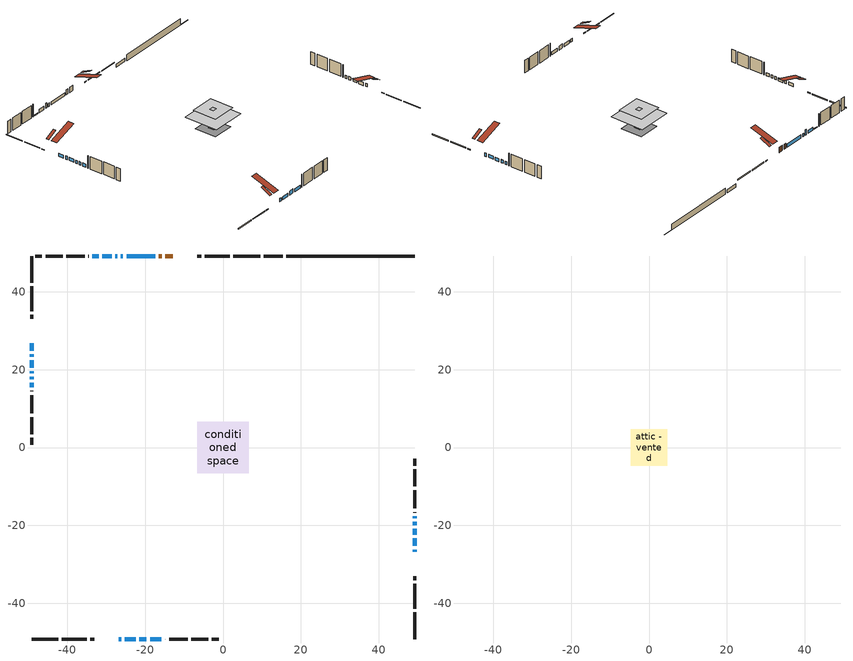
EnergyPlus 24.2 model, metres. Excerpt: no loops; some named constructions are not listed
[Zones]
conditioned space
 floor outside (Floor1 construction): -1.04,-1.04 -1.04,1.04 1.04,1.04 1.04,-1.04 z1.18
 floor outside (Floor10 construction): -0.44,-0.44 -0.44,0.44 0.44,0.44 0.44,-0.44 z1.18
 floor outside (Floor2 construction): -0.46,-0.46 -0.46,0.46 0.46,0.46 0.46,-0.46 z1.18
 floor outside (Floor3 construction): -0.3,-0.3 -0.3,0.3 0.3,0.3 0.3,-0.3 z1.18
 floor outside (Floor6 construction): -0.32,-0.32 -0.32,0.32 0.32,0.32 0.32,-0.32 z1.18
 floor outside (Floor7 construction): -0.29,-0.29 -0.29,0.29 0.29,0.29 0.29,-0.29 z1.18
 floor outside (Floor8 construction): -0.28,-0.28 -0.28,0.28 0.28,0.28 0.28,-0.28 z1.18
 floor outside (Floor9 construction): -0.29,-0.29 -0.29,0.29 0.29,0.29 0.29,-0.29 z1.18
 floor adiabatic (Floor16 construction): -1.14,-1.14 -1.14,1.14 1.14,1.14 1.14,-1.14 z1.18
 floor adiabatic (AdiabaticFloorConstruction): -6.6,-6.6 -6.6,6.6 6.6,6.6 6.6,-6.6 z3.62
 floor foundation (Slab1 construction): -4.2,-4.2 -4.2,4.2 4.2,4.2 4.2,-4.2 z-1.18
 floor foundation (Slab2 construction): -1.14,-1.14 -1.14,1.14 1.14,1.14 1.14,-1.14 z-1.05
 wall outside (RimJoist1 construction): 9.52,49.17 2.62,49.17 / -49.17,-49.17 -42.27,-49.17 / -49.17,49.17 -49.17,42.27 / 49.17,-49.17 49.17,-42.27 z1.18:1.48
 wall outside (RimJoist2 construction): 1.69,49.17 -4.69,49.17 / -41.34,-49.17 -34.96,-49.17 / -49.17,41.34 -49.17,34.96 / 49.17,-41.34 49.17,-34.96 z1.18:1.48
 wall outside (RimJoist3 construction): -5.62,49.17 -6.61,49.17 / -34.04,-49.17 -33.04,-49.17 / -49.17,34.04 -49.17,33.04 / 49.17,-34.04 49.17,-33.04 z1.18:1.48
 wall outside (AdiabaticWallConstruction 1): -12.9,49.17 -14.77,49.17 / -15.7,49.17 -16.51,49.17 z1.18:3.21
 wall outside (AdiabaticWallConstruction): -26.76,-49.17 -26.12,-49.17 / -49.17,26.75 -49.17,24.85 / -17.44,49.17 -24.75,49.17 / -25.68,49.17 -26.19,49.17 / -49.17,23.92 -49.17,23.36 / 49.17,-26.76 49.17,-26.19 / -28.61,49.17 -31.03,49.17 / -25.19,-49.17 -22.4,-49.17 / -49.17,22.43 -49.17,20.53 / 49.17,-25.27 49.17,-23.36 / 49.17,-22.43 49.17,-20.84 / 49.17,-19.92 49.17,-19.12 / -49.17,19.6 -49.17,19.04 / -49.17,18.11 -49.17,17.54 / 49.17,-18.19 49.17,-17.63 / -49.17,16.61 -49.17,15.45 / -18.72,-49.17 -15.81,-49.17 z1.18:2.4; -27.12,49.17 -27.68,49.17 z1.18:3.21; -21.48,-49.17 -19.65,-49.17 z1.18:2.7; -31.95,49.17 -33.56,49.17 z1.18:1.49
 wall outside (Wall1 construction): -34.48,49.17 -34.6,49.17 / -14.88,-49.17 -14.77,-49.17 / -49.17,14.52 -49.17,14.4 / 49.17,-16.7 49.17,-16.59 z1.18:6.06
 wall outside (Wall2 construction): -35.53,49.17 -40.26,49.17 / -13.84,-49.17 -9.11,-49.17 / -49.17,13.48 -49.17,8.75 / 49.17,-15.66 49.17,-10.93 z1.18:6.06
 wall outside (Wall3 construction): -41.19,49.17 -45.57,49.17 / -8.18,-49.17 -3.79,-49.17 / -49.17,7.82 -49.17,3.43 / 49.17,-10 49.17,-5.61 z1.18:6.06
 wall outside (Wall4 construction): -46.5,49.17 -48.24,49.17 / -2.86,-49.17 -1.12,-49.17 / -49.17,2.5 -49.17,0.76 / 49.17,-4.68 49.17,-2.95 z1.18:6.06
 wall foundation (FoundationWall1 construction): 16.22,49.17,-1.18 16.22,49.17,1.18 45.31,49.17,1.18 45.31,49.17,-1.08 49.17,49.17,-1.08 49.17,49.17,-1.18
 wall foundation (FoundationWall2 construction): 15.29,49.17 10.45,49.17 z-1.05:0.15
 window (WindowConstruction 12): -26.75,-49.17 -26.12,-49.17 z1.18:2.4
 window (WindowConstruction 3): -49.17,26.75 -49.17,24.85 z1.18:2.4
 window (WindowConstruction 4): -17.44,49.17 -24.75,49.17 z1.18:2.4
 window (WindowConstruction 5): -25.68,49.17 -26.19,49.17 z1.18:2.4
 window (WindowConstruction 13): -27.12,49.17 -27.68,49.17 z1.18:3.21
 window (WindowConstruction 6): -49.17,23.92 -49.17,23.36 z1.18:2.4
 window (WindowConstruction 7): 49.17,-26.75 49.17,-26.2 z1.18:2.4
 window (WindowConstruction 8): -28.61,49.17 -31.02,49.17 z1.18:2.4
 window (WindowConstruction 9): -25.19,-49.17 -22.4,-49.17 z1.18:2.4
 window (WindowConstruction 10): -49.17,22.43 -49.17,20.53 z1.18:2.4
 window (WindowConstruction 11): 49.17,-25.27 49.17,-23.36 z1.18:2.4
 window (WindowConstruction 15): 49.17,-22.43 49.17,-20.84 z1.18:2.4
 window (WindowConstruction 16): -21.48,-49.17 -19.65,-49.17 z1.18:2.7
 window (WindowConstruction 17): 49.17,-19.91 49.17,-19.12 z1.18:2.4
 window (WindowConstruction 14): -31.95,49.17 -33.55,49.17 z1.18:1.48
 window (WindowConstruction 18): -49.17,19.6 -49.17,19.04 z1.18:2.4
 window (WindowConstruction 19): -49.17,18.11 -49.17,17.54 z1.18:2.4
 window (WindowConstruction): 49.17,-18.19 49.17,-17.63 z1.18:2.4
 window (WindowConstruction 1): -49.17,16.61 -49.17,15.45 z1.18:2.4
 window (WindowConstruction 2): -18.72,-49.17 -15.81,-49.17 z1.18:2.4
 door (Door): -12.9,49.17 -14.77,49.17 z1.18:3.21
 door (Door 1): -15.7,49.17 -16.51,49.17 z1.18:3.21
 ceiling adiabatic (AdiabaticFloorConstruction): 6.6,-6.6 6.6,6.6 -6.6,6.6 -6.6,-6.6 z3.62
 roof outside (Roof1 construction): -8.6,49.17,6.06 -8.6,45.38,7.95 -7.54,45.38,7.95 -7.54,49.17,6.06; -31.05,-49.17,6.06 -31.05,-45.38,7.95 -32.11,-45.38,7.95 -32.11,-49.17,6.06; -49.17,31.05,6.06 -45.38,31.05,7.95 -45.38,32.11,7.95 -49.17,32.11,6.06; 49.17,-31.05,6.06 45.38,-31.05,7.95 45.38,-32.11,7.95 49.17,-32.11,6.06
attic - vented
 floor to conditioned space (Floor11 construction Reversed): -0.75,-0.75 -0.75,0.75 0.75,0.75 0.75,-0.75 z6.06
 floor to conditioned space (Floor15 construction Reversed): -4.7,-4.7 -4.7,4.7 4.7,4.7 4.7,-4.7 z6.06
 roof outside (Roof2 construction): -11.97,49.17,6.06 -11.97,39.91,9.14 -9.53,39.91,9.14 -9.53,49.17,6.06; -27.68,-49.17,6.06 -27.68,-39.91,9.14 -30.12,-39.91,9.14 -30.12,-49.17,6.06; -49.17,27.68,6.06 -39.91,27.68,9.14 -39.91,30.12,9.14 -49.17,30.12,6.06; 49.17,-27.68,6.06 39.91,-27.68,9.14 39.91,-30.12,9.14 49.17,-30.12,6.06
[Schedule:Day:Interval]
misc plug loads schedule day: No, 06:00, 0.705882, 07:00, 0.745098, 08:00, 0.803922, 15:00, 0.823529, 16:00, 0.862745, 17:00, 0.921569, 18:00, 0.980392, 19:00, 1, 20:00, 0.980392, 21:00, 0.941176, 22:00, 0.862745, 23:00, 0.784314, 24:00, 0.72549
misc plug loads schedule default day; general water use schedule default day; clothes dryer exhaust 0 schedule default day; cooling season schedule day; cooling season schedule day 2; cooling season schedule default day; exterior lighting schedule default day; natural vent schedule default day: No, 24:00, 0
general water use schedule day: No, 01:00, 0.315068, 03:00, 0.287671, 04:00, 0.342466, 05:00, 0.369863, 06:00, 0.520548, 07:00, 0.60274, 08:00, 0.534247, 10:00, 0.506849, 11:00, 0.465753, 14:00, 0.479452, 15:00, 0.534247, 16:00, 0.589041, 17:00, 0.69863, 18:00, 0.876712, 19:00, 0.890411, 20:00, 0.986301, 21:00, 1, 22:00, 0.863014, 23:00, 0.616438, 24:00, 0.465753
clothes dryer exhaust 0 schedule day: No, 01:00, 0.123457, 02:00, 0.0740741, 03:00, 0.0493827, 04:00, 0.0246914, 05:00, 0.0493827, 06:00, 0.0740741, 07:00, 0.197531, 08:00, 0.395062, 09:00, 0.592593, 10:00, 0.839506, 11:00, 0.962963, 12:00, 1, 13:00, 0.91358, 14:00, 0.82716, 15:00, 0.716049, 16:00, 0.753086, 17:00, 0.679012, 18:00, 0.666667, 20:00, 0.62963, 21:00, 0.641975, 22:00, 0.666667, 23:00, 0.54321, 24:00, 0.296296
cooling season schedule day 1: No, 24:00, 1
exterior lighting schedule day: No, 01:00, 0.566667, 03:00, 0.524167, 05:00, 0.495833, 06:00, 0.5525, 07:00, 0.623333, 08:00, 0.580833, 09:00, 0.439167, 10:00, 0.354167, 12:00, 0.34, 13:00, 0.354167, 14:00, 0.396667, 15:00, 0.425, 16:00, 0.495833, 17:00, 0.623333, 18:00, 0.793333, 19:00, 0.906667, 20:00, 0.963333, 21:00, 0.991667, 22:00, 0.920833, 23:00, 0.793333, 24:00, 0.665833
exterior lighting schedule day 1: No, 01:00, 0.528571, 03:00, 0.488929, 05:00, 0.4625, 06:00, 0.515357, 07:00, 0.581429, 08:00, 0.541786, 09:00, 0.409643, 10:00, 0.330357, 12:00, 0.317143, 13:00, 0.330357, 14:00, 0.37, 15:00, 0.396429, 16:00, 0.4625, 17:00, 0.581429, 18:00, 0.74, 19:00, 0.845714, 20:00, 0.898571, 21:00, 0.925, 22:00, 0.858929, 23:00, 0.74, 24:00, 0.621071
exterior lighting schedule day 10: No, 01:00, 0.552381, 03:00, 0.510952, 05:00, 0.483333, 06:00, 0.538571, 07:00, 0.607619, 08:00, 0.56619, 09:00, 0.428095, 10:00, 0.345238, 12:00, 0.331429, 13:00, 0.345238, 14:00, 0.386667, 15:00, 0.414286, 16:00, 0.483333, 17:00, 0.607619, 18:00, 0.773333, 19:00, 0.88381, 20:00, 0.939048, 21:00, 0.966667, 22:00, 0.897619, 23:00, 0.773333, 24:00, 0.649048
exterior lighting schedule day 11: No, 01:00, 0.571429, 03:00, 0.528571, 05:00, 0.5, 06:00, 0.557143, 07:00, 0.628571, 08:00, 0.585714, 09:00, 0.442857, 10:00, 0.357143, 12:00, 0.342857, 13:00, 0.357143, 14:00, 0.4, 15:00, 0.428571, 16:00, 0.5, 17:00, 0.628571, 18:00, 0.8, 19:00, 0.914286, 20:00, 0.971429, 21:00, 1, 22:00, 0.928571, 23:00, 0.8, 24:00, 0.671429
exterior lighting schedule day 2: No, 01:00, 0.485714, 03:00, 0.449286, 05:00, 0.425, 06:00, 0.473571, 07:00, 0.534286, 08:00, 0.497857, 09:00, 0.376429, 10:00, 0.303571, 12:00, 0.291429, 13:00, 0.303571, 14:00, 0.34, 15:00, 0.364286, 16:00, 0.425, 17:00, 0.534286, 18:00, 0.68, 19:00, 0.777143, 20:00, 0.825714, 21:00, 0.85, 22:00, 0.789286, 23:00, 0.68, 24:00, 0.570714
exterior lighting schedule day 3: No, 01:00, 0.442857, 03:00, 0.409643, 05:00, 0.3875, 06:00, 0.431786, 07:00, 0.487143, 08:00, 0.453929, 09:00, 0.343214, 10:00, 0.276786, 12:00, 0.265714, 13:00, 0.276786, 14:00, 0.31, 15:00, 0.332143, 16:00, 0.3875, 17:00, 0.487143, 18:00, 0.62, 19:00, 0.708571, 20:00, 0.752857, 21:00, 0.775, 22:00, 0.719643, 23:00, 0.62, 24:00, 0.520357
exterior lighting schedule day 4: No, 01:00, 0.4, 03:00, 0.37, 05:00, 0.35, 06:00, 0.39, 07:00, 0.44, 08:00, 0.41, 09:00, 0.31, 10:00, 0.25, 12:00, 0.24, 13:00, 0.25, 14:00, 0.28, 15:00, 0.3, 16:00, 0.35, 17:00, 0.44, 18:00, 0.56, 19:00, 0.64, 20:00, 0.68, 21:00, 0.7, 22:00, 0.65, 23:00, 0.56, 24:00, 0.47
exterior lighting schedule day 5: No, 01:00, 0.380952, 03:00, 0.352381, 05:00, 0.333333, 06:00, 0.371429, 07:00, 0.419048, 08:00, 0.390476, 09:00, 0.295238, 10:00, 0.238095, 12:00, 0.228571, 13:00, 0.238095, 14:00, 0.266667, 15:00, 0.285714, 16:00, 0.333333, 17:00, 0.419048, 18:00, 0.533333, 19:00, 0.609524, 20:00, 0.647619, 21:00, 0.666667, 22:00, 0.619048, 23:00, 0.533333, 24:00, 0.447619
exterior lighting schedule day 6: No, 01:00, 0.390476, 03:00, 0.36119, 05:00, 0.341667, 06:00, 0.380714, 07:00, 0.429524, 08:00, 0.400238, 09:00, 0.302619, 10:00, 0.244048, 12:00, 0.234286, 13:00, 0.244048, 14:00, 0.273333, 15:00, 0.292857, 16:00, 0.341667, 17:00, 0.429524, 18:00, 0.546667, 19:00, 0.624762, 20:00, 0.66381, 21:00, 0.683333, 22:00, 0.634524, 23:00, 0.546667, 24:00, 0.45881
exterior lighting schedule day 7: No, 01:00, 0.419048, 03:00, 0.387619, 05:00, 0.366667, 06:00, 0.408571, 07:00, 0.460952, 08:00, 0.429524, 09:00, 0.324762, 10:00, 0.261905, 12:00, 0.251429, 13:00, 0.261905, 14:00, 0.293333, 15:00, 0.314286, 16:00, 0.366667, 17:00, 0.460952, 18:00, 0.586667, 19:00, 0.670476, 20:00, 0.712381, 21:00, 0.733333, 22:00, 0.680952, 23:00, 0.586667, 24:00, 0.492381
exterior lighting schedule day 8: No, 01:00, 0.466667, 03:00, 0.431667, 05:00, 0.408333, 06:00, 0.455, 07:00, 0.513333, 08:00, 0.478333, 09:00, 0.361667, 10:00, 0.291667, 12:00, 0.28, 13:00, 0.291667, 14:00, 0.326667, 15:00, 0.35, 16:00, 0.408333, 17:00, 0.513333, 18:00, 0.653333, 19:00, 0.746667, 20:00, 0.793333, 21:00, 0.816667, 22:00, 0.758333, 23:00, 0.653333, 24:00, 0.548333
exterior lighting schedule day 9: No, 01:00, 0.509524, 03:00, 0.47131, 05:00, 0.445833, 06:00, 0.496786, 07:00, 0.560476, 08:00, 0.522262, 09:00, 0.394881, 10:00, 0.318452, 12:00, 0.305714, 13:00, 0.318452, 14:00, 0.356667, 15:00, 0.382143, 16:00, 0.445833, 17:00, 0.560476, 18:00, 0.713333, 19:00, 0.815238, 20:00, 0.86619, 21:00, 0.891667, 22:00, 0.827976, 23:00, 0.713333, 24:00, 0.59869
[Schedule:Week:Daily]
misc plug loads schedule Week Rule - Jan1-Dec31: misc plug loads schedule day, misc plug loads schedule day, misc plug loads schedule day, misc plug loads schedule day, misc plug loads schedule day, misc plug loads schedule day, misc plug loads schedule day, misc plug loads schedule default day, misc plug loads schedule default day, misc plug loads schedule default day, misc plug loads schedule default day, misc plug loads schedule default day
general water use schedule Week Rule - Jan1-Dec31: general water use schedule day, general water use schedule day, general water use schedule day, general water use schedule day, general water use schedule day, general water use schedule day, general water use schedule day, general water use schedule default day, general water use schedule default day, general water use schedule default day, general water use schedule default day, general water use schedule default day
clothes dryer exhaust 0 schedule Week Rule - Jan1-Dec31: clothes dryer exhaust 0 schedule day, clothes dryer exhaust 0 schedule day, clothes dryer exhaust 0 schedule day, clothes dryer exhaust 0 schedule day, clothes dryer exhaust 0 schedule day, clothes dryer exhaust 0 schedule day, clothes dryer exhaust 0 schedule day, clothes dryer exhaust 0 schedule default day, clothes dryer exhaust 0 schedule default day, clothes dryer exhaust 0 schedule default day, clothes dryer exhaust 0 schedule default day, clothes dryer exhaust 0 schedule default day
cooling season schedule Week Rule - Jan1-May26: cooling season schedule day, cooling season schedule day, cooling season schedule day, cooling season schedule day, cooling season schedule day, cooling season schedule day, cooling season schedule day, cooling season schedule default day, cooling season schedule default day, cooling season schedule default day, cooling season schedule default day, cooling season schedule default day
cooling season schedule Week Rule - May27-Jun2: cooling season schedule day, cooling season schedule day, cooling season schedule day, cooling season schedule day, cooling season schedule day, cooling season schedule day 1, cooling season schedule day 1, cooling season schedule default day, cooling season schedule default day, cooling season schedule default day, cooling season schedule default day, cooling season schedule default day
cooling season schedule Week Rule - Jun3-Aug25: cooling season schedule day 1, cooling season schedule day 1, cooling season schedule day 1, cooling season schedule day 1, cooling season schedule day 1, cooling season schedule day 1, cooling season schedule day 1, cooling season schedule default day, cooling season schedule default day, cooling season schedule default day, cooling season schedule default day, cooling season schedule default day
cooling season schedule Week Rule - Aug26-Sep1: cooling season schedule day 1, cooling season schedule day 1, cooling season schedule day 1, cooling season schedule day 1, cooling season schedule day 1, cooling season schedule day 1, cooling season schedule day 2, cooling season schedule default day, cooling season schedule default day, cooling season schedule default day, cooling season schedule default day, cooling season schedule default day
cooling season schedule Week Rule - Sep2-Dec31: cooling season schedule day 2, cooling season schedule day 2, cooling season schedule day 2, cooling season schedule day 2, cooling season schedule day 2, cooling season schedule day 2, cooling season schedule day 2, cooling season schedule default day, cooling season schedule default day, cooling season schedule default day, cooling season schedule default day, cooling season schedule default day
exterior lighting schedule Week Rule - Jan1-Jan27: exterior lighting schedule day, exterior lighting schedule day, exterior lighting schedule day, exterior lighting schedule day, exterior lighting schedule day, exterior lighting schedule day, exterior lighting schedule day, exterior lighting schedule default day, exterior lighting schedule default day, exterior lighting schedule default day, exterior lighting schedule default day, exterior lighting schedule default day
exterior lighting schedule Week Rule - Jan28-Feb3: exterior lighting schedule day, exterior lighting schedule day, exterior lighting schedule day, exterior lighting schedule day, exterior lighting schedule day 1, exterior lighting schedule day 1, exterior lighting schedule day 1, exterior lighting schedule default day, exterior lighting schedule default day, exterior lighting schedule default day, exterior lighting schedule default day, exterior lighting schedule default day
exterior lighting schedule Week Rule - Feb4-Feb24: exterior lighting schedule day 1, exterior lighting schedule day 1, exterior lighting schedule day 1, exterior lighting schedule day 1, exterior lighting schedule day 1, exterior lighting schedule day 1, exterior lighting schedule day 1, exterior lighting schedule default day, exterior lighting schedule default day, exterior lighting schedule default day, exterior lighting schedule default day, exterior lighting schedule default day
exterior lighting schedule Week Rule - Feb25-Mar3: exterior lighting schedule day 1, exterior lighting schedule day 1, exterior lighting schedule day 1, exterior lighting schedule day 1, exterior lighting schedule day 2, exterior lighting schedule day 2, exterior lighting schedule day 2, exterior lighting schedule default day, exterior lighting schedule default day, exterior lighting schedule default day, exterior lighting schedule default day, exterior lighting schedule default day
exterior lighting schedule Week Rule - Mar4-Mar31: exterior lighting schedule day 2, exterior lighting schedule day 2, exterior lighting schedule day 2, exterior lighting schedule day 2, exterior lighting schedule day 2, exterior lighting schedule day 2, exterior lighting schedule day 2, exterior lighting schedule default day, exterior lighting schedule default day, exterior lighting schedule default day, exterior lighting schedule default day, exterior lighting schedule default day
exterior lighting schedule Week Rule - Apr1-Apr28: exterior lighting schedule day 3, exterior lighting schedule day 3, exterior lighting schedule day 3, exterior lighting schedule day 3, exterior lighting schedule day 3, exterior lighting schedule day 3, exterior lighting schedule day 3, exterior lighting schedule default day, exterior lighting schedule default day, exterior lighting schedule default day, exterior lighting schedule default day, exterior lighting schedule default day
exterior lighting schedule Week Rule - Apr29-May5: exterior lighting schedule day 3, exterior lighting schedule day 3, exterior lighting schedule day 4, exterior lighting schedule day 4, exterior lighting schedule day 4, exterior lighting schedule day 4, exterior lighting schedule day 4, exterior lighting schedule default day, exterior lighting schedule default day, exterior lighting schedule default day, exterior lighting schedule default day, exterior lighting schedule default day
exterior lighting schedule Week Rule - May6-May26: exterior lighting schedule day 4, exterior lighting schedule day 4, exterior lighting schedule day 4, exterior lighting schedule day 4, exterior lighting schedule day 4, exterior lighting schedule day 4, exterior lighting schedule day 4, exterior lighting schedule default day, exterior lighting schedule default day, exterior lighting schedule default day, exterior lighting schedule default day, exterior lighting schedule default day
exterior lighting schedule Week Rule - May27-Jun2: exterior lighting schedule day 4, exterior lighting schedule day 4, exterior lighting schedule day 4, exterior lighting schedule day 4, exterior lighting schedule day 4, exterior lighting schedule day 5, exterior lighting schedule day 5, exterior lighting schedule default day, exterior lighting schedule default day, exterior lighting schedule default day, exterior lighting schedule default day, exterior lighting schedule default day
exterior lighting schedule Week Rule - Jun3-Jun30: exterior lighting schedule day 5, exterior lighting schedule day 5, exterior lighting schedule day 5, exterior lighting schedule day 5, exterior lighting schedule day 5, exterior lighting schedule day 5, exterior lighting schedule day 5, exterior lighting schedule default day, exterior lighting schedule default day, exterior lighting schedule default day, exterior lighting schedule default day, exterior lighting schedule default day
exterior lighting schedule Week Rule - Jul1-Jul28: exterior lighting schedule day 6, exterior lighting schedule day 6, exterior lighting schedule day 6, exterior lighting schedule day 6, exterior lighting schedule day 6, exterior lighting schedule day 6, exterior lighting schedule day 6, exterior lighting schedule default day, exterior lighting schedule default day, exterior lighting schedule default day, exterior lighting schedule default day, exterior lighting schedule default day
exterior lighting schedule Week Rule - Jul29-Aug4: exterior lighting schedule day 6, exterior lighting schedule day 6, exterior lighting schedule day 6, exterior lighting schedule day 7, exterior lighting schedule day 7, exterior lighting schedule day 7, exterior lighting schedule day 7, exterior lighting schedule default day, exterior lighting schedule default day, exterior lighting schedule default day, exterior lighting schedule default day, exterior lighting schedule default day
exterior lighting schedule Week Rule - Aug5-Aug25: exterior lighting schedule day 7, exterior lighting schedule day 7, exterior lighting schedule day 7, exterior lighting schedule day 7, exterior lighting schedule day 7, exterior lighting schedule day 7, exterior lighting schedule day 7, exterior lighting schedule default day, exterior lighting schedule default day, exterior lighting schedule default day, exterior lighting schedule default day, exterior lighting schedule default day
exterior lighting schedule Week Rule - Aug26-Sep1: exterior lighting schedule day 7, exterior lighting schedule day 7, exterior lighting schedule day 7, exterior lighting schedule day 7, exterior lighting schedule day 7, exterior lighting schedule day 7, exterior lighting schedule day 8, exterior lighting schedule default day, exterior lighting schedule default day, exterior lighting schedule default day, exterior lighting schedule default day, exterior lighting schedule default day
exterior lighting schedule Week Rule - Sep2-Sep29: exterior lighting schedule day 8, exterior lighting schedule day 8, exterior lighting schedule day 8, exterior lighting schedule day 8, exterior lighting schedule day 8, exterior lighting schedule day 8, exterior lighting schedule day 8, exterior lighting schedule default day, exterior lighting schedule default day, exterior lighting schedule default day, exterior lighting schedule default day, exterior lighting schedule default day
exterior lighting schedule Week Rule - Sep30-Oct6: exterior lighting schedule day 8, exterior lighting schedule day 9, exterior lighting schedule day 9, exterior lighting schedule day 9, exterior lighting schedule day 9, exterior lighting schedule day 9, exterior lighting schedule day 9, exterior lighting schedule default day, exterior lighting schedule default day, exterior lighting schedule default day, exterior lighting schedule default day, exterior lighting schedule default day
exterior lighting schedule Week Rule - Oct7-Oct27: exterior lighting schedule day 9, exterior lighting schedule day 9, exterior lighting schedule day 9, exterior lighting schedule day 9, exterior lighting schedule day 9, exterior lighting schedule day 9, exterior lighting schedule day 9, exterior lighting schedule default day, exterior lighting schedule default day, exterior lighting schedule default day, exterior lighting schedule default day, exterior lighting schedule default day
exterior lighting schedule Week Rule - Oct28-Nov3: exterior lighting schedule day 9, exterior lighting schedule day 9, exterior lighting schedule day 9, exterior lighting schedule day 9, exterior lighting schedule day 10, exterior lighting schedule day 10, exterior lighting schedule day 10, exterior lighting schedule default day, exterior lighting schedule default day, exterior lighting schedule default day, exterior lighting schedule default day, exterior lighting schedule default day
exterior lighting schedule Week Rule - Nov4-Nov24: exterior lighting schedule day 10, exterior lighting schedule day 10, exterior lighting schedule day 10, exterior lighting schedule day 10, exterior lighting schedule day 10, exterior lighting schedule day 10, exterior lighting schedule day 10, exterior lighting schedule default day, exterior lighting schedule default day, exterior lighting schedule default day, exterior lighting schedule default day, exterior lighting schedule default day
exterior lighting schedule Week Rule - Nov25-Dec1: exterior lighting schedule day 10, exterior lighting schedule day 10, exterior lighting schedule day 10, exterior lighting schedule day 10, exterior lighting schedule day 10, exterior lighting schedule day 10, exterior lighting schedule day 11, exterior lighting schedule default day, exterior lighting schedule default day, exterior lighting schedule default day, exterior lighting schedule default day, exterior lighting schedule default day
exterior lighting schedule Week Rule - Dec2-Dec31: exterior lighting schedule day 11, exterior lighting schedule day 11, exterior lighting schedule day 11, exterior lighting schedule day 11, exterior lighting schedule day 11, exterior lighting schedule day 11, exterior lighting schedule day 11, exterior lighting schedule default day, exterior lighting schedule default day, exterior lighting schedule default day, exterior lighting schedule default day, exterior lighting schedule default day
natural vent schedule Week Rule - Jan1-Dec31: natural vent schedule default day, natural vent schedule default day, natural vent schedule default day, natural vent schedule default day, natural vent schedule default day, natural vent schedule default day, natural vent schedule default day, natural vent schedule default day, natural vent schedule default day, natural vent schedule default day, natural vent schedule default day, natural vent schedule default day
[Schedule:Year]
clothes dryer exhaust 0 schedule: clothes dryer exhaust 0 schedule Week Rule - Jan1-Dec31, 1, 1, 12, 31
cooling season schedule: cooling season schedule Week Rule - Jan1-May26, 1, 1, 5, 26, cooling season schedule Week Rule - May27-Jun2, 5, 27, 6, 2, cooling season schedule Week Rule - Jun3-Aug25, 6, 3, 8, 25, cooling season schedule Week Rule - Aug26-Sep1, 8, 26, 9, 1, cooling season schedule Week Rule - Sep2-Dec31, 9, 2, 12, 31
natural vent schedule: natural vent schedule Week Rule - Jan1-Dec31, 1, 1, 12, 31
